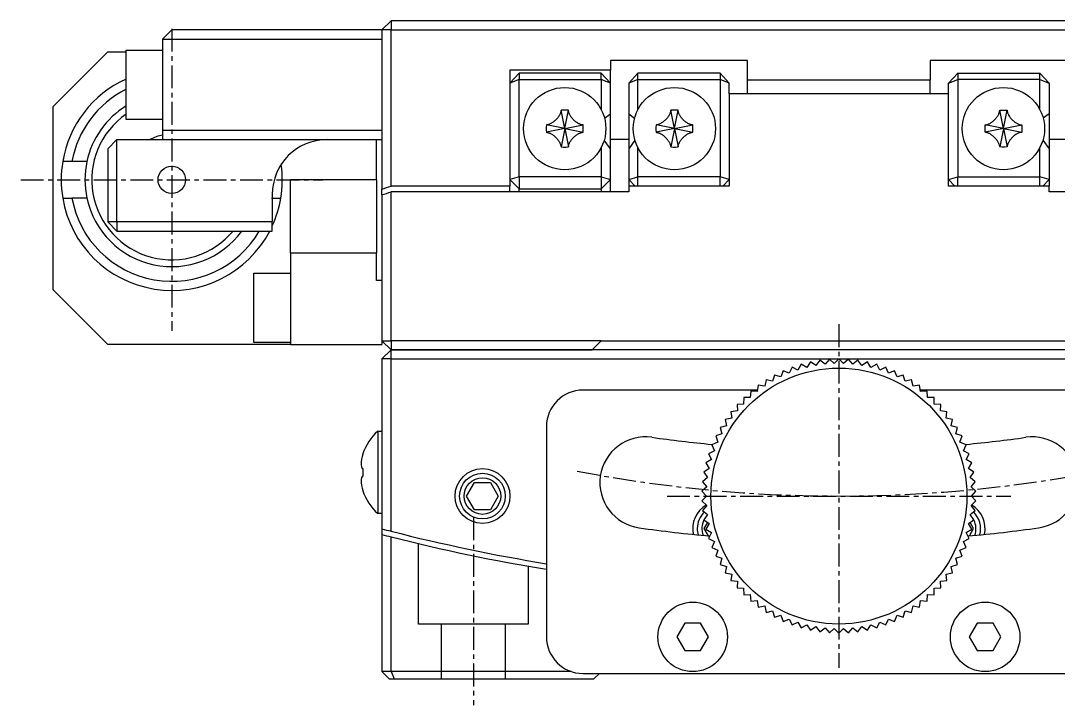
# Model space of a CAD drawing. Extents: x 72 to 479, y 51 to 365.
# Drawn here: x 203.2 to 259.9, y 70.9 to 108.4 of the extents above; entities that cross this region are included whole.
import ezdxf

# ---------------------------------------------------------------- set-up
doc = ezdxf.new("R2010")
doc.units = 0
doc.linetypes.add('CENTER', pattern=[2, 1.25, -0.25, 0.25, -0.25])
doc.layers.get('0').update_dxf_attribs({"linetype": 'CONTINUOUS'})
doc.layers.add('CENTER', color=1, linetype='CENTER')

msp = doc.modelspace()

# ---------------------------------------------------------------- linework, layer by layer
at = {"color": 7, "linetype": 'CONTINUOUS'}
for p, q in [((211.427, 107.862), (210.927, 107.362)), ((222.927, 107.862), (211.427, 107.862)), ((223.427, 108.362), (222.927, 107.862)), ((222.927, 107.862), (222.927, 99.156)), ((223.427, 107.862), (222.927, 107.862)), ((272.427, 108.362), (223.427, 108.362)), ((223.427, 108.362), (223.427, 107.862)), ((223.427, 107.862), (272.427, 107.862)), ((223.427, 99.317), (223.427, 107.862)), ((210.927, 107.362), (222.927, 107.362)), ((210.927, 107.362), (210.927, 102.362)), ((208.927, 106.762), (210.927, 106.762)), ((208.927, 102.962), (208.927, 106.762)), ((204.927, 103.662), (207.927, 106.662)), ((207.927, 106.662), (208.927, 106.662)), ((242.927, 106.182), (235.427, 106.182)), ((235.427, 106.182), (235.427, 105.652)), ((242.927, 105.121), (242.927, 106.182)), ((260.427, 106.182), (252.927, 106.182)), ((252.927, 106.182), (252.927, 105.121)), ((229.927, 105.652), (229.927, 99.317)), ((235.427, 105.652), (229.927, 105.652)), ((235.427, 104.948), (235.427, 105.652)), ((230.427, 105.487), (229.927, 104.948)), ((230.427, 105.153), (229.927, 104.948)), ((234.927, 105.487), (230.427, 105.487)), ((230.427, 105.487), (230.427, 105.153)), ((230.427, 99.818), (230.427, 105.153)), ((230.427, 105.153), (234.927, 105.153)), ((234.927, 105.153), (234.927, 105.487)), ((235.427, 104.948), (234.927, 105.487)), ((234.927, 105.153), (234.927, 103.493)), ((235.427, 104.948), (234.927, 105.153)), ((236.427, 104.948), (236.927, 105.487)), ((236.927, 105.153), (236.427, 104.948)), ((241.427, 105.487), (236.927, 105.487)), ((236.927, 105.153), (236.927, 105.487)), ((236.927, 105.153), (241.427, 105.153)), ((236.927, 103.493), (236.927, 105.153)), ((241.427, 105.487), (241.927, 104.948)), ((241.427, 105.487), (241.427, 105.153)), ((241.427, 105.153), (241.427, 99.818)), ((241.927, 104.948), (241.427, 105.153)), ((252.927, 105.121), (242.927, 105.121)), ((242.927, 104.362), (242.927, 105.121)), ((252.927, 104.362), (252.927, 105.121)), ((254.427, 105.487), (253.927, 104.948)), ((253.927, 104.948), (254.427, 105.153)), ((254.427, 105.487), (258.927, 105.487)), ((254.427, 105.487), (254.427, 105.153)), ((258.927, 105.153), (254.427, 105.153)), ((254.427, 105.153), (254.427, 99.818)), ((259.427, 104.948), (258.927, 105.487)), ((258.927, 105.153), (258.927, 105.487)), ((258.927, 103.493), (258.927, 105.153)), ((258.927, 105.153), (259.427, 104.948)), ((235.427, 103.273), (235.427, 104.948)), ((236.427, 104.948), (236.427, 103.273)), ((241.927, 104.362), (241.927, 104.948)), ((253.927, 104.362), (253.927, 104.948)), ((259.427, 104.948), (259.427, 103.273)), ((253.927, 104.362), (241.927, 104.362)), ((241.927, 104.362), (241.927, 99.317)), ((253.927, 99.317), (253.927, 104.362)), ((204.927, 103.662), (204.927, 93.662)), ((232.695, 103.321), (232.684, 103.293)), ((232.704, 103.349), (232.695, 103.321)), ((232.712, 103.377), (232.704, 103.349)), ((232.718, 103.406), (232.712, 103.377)), ((232.723, 103.435), (232.718, 103.406)), ((232.726, 103.464), (232.723, 103.435)), ((232.858, 103.469), (232.726, 103.464)), ((232.927, 102.462), (232.726, 103.464)), ((232.99, 103.469), (232.858, 103.469)), ((232.927, 102.462), (233.127, 103.464)), ((233.127, 103.464), (232.99, 103.469)), ((233.129, 103.441), (233.127, 103.464)), ((233.133, 103.418), (233.129, 103.441)), ((233.137, 103.396), (233.133, 103.418)), ((233.143, 103.373), (233.137, 103.396)), ((233.151, 103.344), (233.143, 103.373)), ((233.161, 103.316), (233.151, 103.344)), ((233.172, 103.287), (233.161, 103.316)), ((238.695, 103.321), (238.684, 103.293)), ((238.704, 103.349), (238.695, 103.321)), ((238.712, 103.377), (238.704, 103.349)), ((238.718, 103.406), (238.712, 103.377)), ((238.723, 103.435), (238.718, 103.406)), ((238.726, 103.464), (238.723, 103.435)), ((238.858, 103.469), (238.726, 103.464)), ((238.927, 102.462), (238.726, 103.464)), ((238.99, 103.469), (238.858, 103.469)), ((238.927, 102.462), (239.127, 103.464)), ((239.127, 103.464), (238.99, 103.469)), ((239.129, 103.441), (239.127, 103.464)), ((239.133, 103.418), (239.129, 103.441)), ((239.137, 103.396), (239.133, 103.418)), ((239.143, 103.373), (239.137, 103.396)), ((239.151, 103.344), (239.143, 103.373)), ((239.161, 103.316), (239.151, 103.344)), ((239.172, 103.287), (239.161, 103.316)), ((256.682, 103.287), (256.693, 103.316)), ((256.693, 103.316), (256.702, 103.344)), ((256.702, 103.344), (256.711, 103.373)), ((256.711, 103.373), (256.716, 103.396)), ((256.716, 103.396), (256.721, 103.418)), ((256.721, 103.418), (256.724, 103.441)), ((256.724, 103.441), (256.726, 103.464)), ((256.726, 103.464), (256.864, 103.469)), ((256.927, 102.462), (256.726, 103.464)), ((256.864, 103.469), (256.995, 103.469)), ((256.927, 102.462), (257.127, 103.464)), ((256.995, 103.469), (257.127, 103.464)), ((257.127, 103.464), (257.13, 103.435)), ((257.13, 103.435), (257.135, 103.406)), ((257.135, 103.406), (257.142, 103.377)), ((257.142, 103.377), (257.15, 103.349)), ((257.15, 103.349), (257.159, 103.321)), ((257.159, 103.321), (257.169, 103.293)), ((210.927, 102.962), (208.927, 102.962)), ((232.164, 102.736), (232.133, 102.721)), ((232.195, 102.753), (232.164, 102.736)), ((232.225, 102.771), (232.195, 102.753)), ((232.263, 102.795), (232.225, 102.771)), ((232.3, 102.822), (232.263, 102.795)), ((232.337, 102.849), (232.3, 102.822)), ((232.374, 102.881), (232.337, 102.849)), ((232.411, 102.913), (232.374, 102.881)), ((232.446, 102.947), (232.411, 102.913)), ((232.48, 102.983), (232.446, 102.947)), ((232.513, 103.02), (232.48, 102.983)), ((232.543, 103.057), (232.513, 103.02)), ((232.572, 103.095), (232.543, 103.057)), ((232.598, 103.133), (232.572, 103.095)), ((232.623, 103.173), (232.598, 103.133)), ((232.64, 103.202), (232.623, 103.173)), ((232.656, 103.232), (232.64, 103.202)), ((232.671, 103.262), (232.656, 103.232)), ((232.684, 103.293), (232.671, 103.262)), ((233.186, 103.256), (233.172, 103.287)), ((233.201, 103.225), (233.186, 103.256)), ((233.218, 103.194), (233.201, 103.225)), ((233.235, 103.164), (233.218, 103.194)), ((233.26, 103.126), (233.235, 103.164)), ((233.286, 103.089), (233.26, 103.126)), ((233.314, 103.052), (233.286, 103.089)), ((233.345, 103.015), (233.314, 103.052)), ((233.378, 102.978), (233.345, 103.015)), ((233.412, 102.943), (233.378, 102.978)), ((233.447, 102.909), (233.412, 102.943)), ((233.484, 102.876), (233.447, 102.909)), ((233.522, 102.846), (233.484, 102.876)), ((233.559, 102.817), (233.522, 102.846)), ((233.598, 102.791), (233.559, 102.817)), ((233.637, 102.766), (233.598, 102.791)), ((233.667, 102.749), (233.637, 102.766)), ((233.696, 102.733), (233.667, 102.749)), ((235.101, 103.04), (235.427, 103.273)), ((235.427, 101.348), (235.427, 103.273)), ((236.427, 103.273), (236.752, 103.04)), ((236.427, 103.273), (236.427, 101.348)), ((238.164, 102.736), (238.133, 102.721)), ((238.195, 102.753), (238.164, 102.736)), ((238.225, 102.771), (238.195, 102.753)), ((238.263, 102.795), (238.225, 102.771)), ((238.3, 102.822), (238.263, 102.795)), ((238.337, 102.849), (238.3, 102.822)), ((238.374, 102.881), (238.337, 102.849)), ((238.411, 102.913), (238.374, 102.881)), ((238.446, 102.947), (238.411, 102.913)), ((238.48, 102.983), (238.446, 102.947)), ((238.513, 103.02), (238.48, 102.983)), ((238.543, 103.057), (238.513, 103.02)), ((238.572, 103.095), (238.543, 103.057)), ((238.598, 103.133), (238.572, 103.095)), ((238.623, 103.173), (238.598, 103.133)), ((238.64, 103.202), (238.623, 103.173)), ((238.656, 103.232), (238.64, 103.202)), ((238.671, 103.262), (238.656, 103.232)), ((238.684, 103.293), (238.671, 103.262)), ((239.186, 103.256), (239.172, 103.287)), ((239.201, 103.225), (239.186, 103.256)), ((239.218, 103.194), (239.201, 103.225)), ((239.235, 103.164), (239.218, 103.194)), ((239.26, 103.126), (239.235, 103.164)), ((239.286, 103.089), (239.26, 103.126)), ((239.314, 103.052), (239.286, 103.089)), ((239.345, 103.015), (239.314, 103.052)), ((239.378, 102.978), (239.345, 103.015)), ((239.412, 102.943), (239.378, 102.978)), ((239.447, 102.909), (239.412, 102.943)), ((239.484, 102.876), (239.447, 102.909)), ((239.522, 102.846), (239.484, 102.876)), ((239.559, 102.817), (239.522, 102.846)), ((239.598, 102.791), (239.559, 102.817)), ((239.637, 102.766), (239.598, 102.791)), ((239.667, 102.749), (239.637, 102.766)), ((239.696, 102.733), (239.667, 102.749)), ((256.157, 102.733), (256.187, 102.749)), ((256.187, 102.749), (256.216, 102.766)), ((256.216, 102.766), (256.256, 102.791)), ((256.256, 102.791), (256.294, 102.817)), ((256.294, 102.817), (256.332, 102.846)), ((256.332, 102.846), (256.369, 102.876)), ((256.369, 102.876), (256.406, 102.909)), ((256.406, 102.909), (256.441, 102.943)), ((256.441, 102.943), (256.476, 102.978)), ((256.476, 102.978), (256.508, 103.015)), ((256.508, 103.015), (256.539, 103.052)), ((256.539, 103.052), (256.567, 103.089)), ((256.567, 103.089), (256.594, 103.126)), ((256.594, 103.126), (256.618, 103.164)), ((256.618, 103.164), (256.636, 103.194)), ((256.636, 103.194), (256.652, 103.225)), ((256.652, 103.225), (256.668, 103.256)), ((256.668, 103.256), (256.682, 103.287)), ((257.169, 103.293), (257.183, 103.262)), ((257.183, 103.262), (257.197, 103.232)), ((257.197, 103.232), (257.213, 103.202)), ((257.213, 103.202), (257.23, 103.173)), ((257.23, 103.173), (257.255, 103.133)), ((257.255, 103.133), (257.282, 103.095)), ((257.282, 103.095), (257.31, 103.057)), ((257.31, 103.057), (257.341, 103.02)), ((257.341, 103.02), (257.373, 102.983)), ((257.373, 102.983), (257.407, 102.947)), ((257.407, 102.947), (257.443, 102.913)), ((257.443, 102.913), (257.479, 102.881)), ((257.479, 102.881), (257.517, 102.849)), ((257.517, 102.849), (257.553, 102.822)), ((257.553, 102.822), (257.591, 102.795)), ((257.591, 102.795), (257.629, 102.771)), ((257.629, 102.771), (257.659, 102.753)), ((257.659, 102.753), (257.689, 102.736)), ((257.689, 102.736), (257.72, 102.721)), ((259.427, 103.273), (259.101, 103.04)), ((259.427, 103.273), (259.427, 101.348)), ((222.927, 102.362), (210.927, 102.362)), ((210.927, 102.362), (210.927, 101.862)), ((231.925, 102.663), (231.92, 102.525)), ((231.92, 102.525), (231.92, 102.394)), ((231.92, 102.394), (231.925, 102.262)), ((231.948, 102.665), (231.925, 102.663)), ((232.927, 102.462), (231.925, 102.663)), ((232.927, 102.462), (231.925, 102.262)), ((231.925, 102.262), (231.954, 102.259)), ((231.971, 102.668), (231.948, 102.665)), ((231.954, 102.259), (231.983, 102.254)), ((231.993, 102.673), (231.971, 102.668)), ((231.983, 102.254), (232.012, 102.247)), ((232.016, 102.678), (231.993, 102.673)), ((232.012, 102.247), (232.04, 102.239)), ((232.045, 102.687), (232.016, 102.678)), ((232.04, 102.239), (232.068, 102.23)), ((232.073, 102.696), (232.045, 102.687)), ((232.068, 102.23), (232.096, 102.219)), ((232.102, 102.707), (232.073, 102.696)), ((232.096, 102.219), (232.127, 102.206)), ((232.133, 102.721), (232.102, 102.707)), ((232.127, 102.206), (232.157, 102.192)), ((232.157, 102.192), (232.187, 102.176)), ((232.187, 102.176), (232.216, 102.159)), ((232.927, 102.462), (232.726, 101.461)), ((232.927, 102.462), (233.928, 102.663)), ((232.927, 102.462), (233.127, 101.461)), ((232.927, 102.462), (233.928, 102.262)), ((233.629, 102.154), (233.659, 102.171)), ((233.659, 102.171), (233.689, 102.188)), ((233.689, 102.188), (233.72, 102.203)), ((233.727, 102.718), (233.696, 102.733)), ((233.72, 102.203), (233.752, 102.217)), ((233.758, 102.705), (233.727, 102.718)), ((233.752, 102.217), (233.78, 102.228)), ((233.785, 102.694), (233.758, 102.705)), ((233.78, 102.228), (233.809, 102.238)), ((233.814, 102.685), (233.785, 102.694)), ((233.809, 102.238), (233.838, 102.246)), ((233.842, 102.677), (233.814, 102.685)), ((233.838, 102.246), (233.86, 102.252)), ((233.871, 102.671), (233.842, 102.677)), ((233.86, 102.252), (233.883, 102.256)), ((233.899, 102.666), (233.871, 102.671)), ((233.883, 102.256), (233.905, 102.26)), ((233.928, 102.663), (233.899, 102.666)), ((233.905, 102.26), (233.928, 102.262)), ((233.933, 102.531), (233.928, 102.663)), ((233.928, 102.262), (233.933, 102.399)), ((233.933, 102.399), (233.933, 102.531)), ((237.925, 102.663), (237.92, 102.525)), ((237.92, 102.525), (237.92, 102.394)), ((237.92, 102.394), (237.925, 102.262)), ((237.948, 102.665), (237.925, 102.663)), ((238.927, 102.462), (237.925, 102.663)), ((238.927, 102.462), (237.925, 102.262)), ((237.925, 102.262), (237.954, 102.259)), ((237.971, 102.668), (237.948, 102.665)), ((237.954, 102.259), (237.983, 102.254)), ((237.993, 102.673), (237.971, 102.668)), ((237.983, 102.254), (238.012, 102.247)), ((238.016, 102.678), (237.993, 102.673)), ((238.012, 102.247), (238.04, 102.239)), ((238.045, 102.687), (238.016, 102.678)), ((238.04, 102.239), (238.068, 102.23)), ((238.073, 102.696), (238.045, 102.687)), ((238.068, 102.23), (238.096, 102.219)), ((238.102, 102.707), (238.073, 102.696)), ((238.096, 102.219), (238.127, 102.206)), ((238.133, 102.721), (238.102, 102.707)), ((238.127, 102.206), (238.157, 102.192)), ((238.157, 102.192), (238.187, 102.176)), ((238.187, 102.176), (238.216, 102.159)), ((238.927, 102.462), (238.726, 101.461)), ((238.927, 102.462), (239.928, 102.663)), ((238.927, 102.462), (239.127, 101.461)), ((238.927, 102.462), (239.928, 102.262)), ((239.629, 102.154), (239.659, 102.171)), ((239.659, 102.171), (239.689, 102.188)), ((239.689, 102.188), (239.72, 102.203)), ((239.727, 102.718), (239.696, 102.733)), ((239.72, 102.203), (239.752, 102.217)), ((239.758, 102.705), (239.727, 102.718)), ((239.752, 102.217), (239.78, 102.228)), ((239.785, 102.694), (239.758, 102.705)), ((239.78, 102.228), (239.809, 102.238)), ((239.814, 102.685), (239.785, 102.694)), ((239.809, 102.238), (239.838, 102.246)), ((239.842, 102.677), (239.814, 102.685)), ((239.838, 102.246), (239.86, 102.252)), ((239.871, 102.671), (239.842, 102.677)), ((239.86, 102.252), (239.883, 102.256)), ((239.899, 102.666), (239.871, 102.671)), ((239.883, 102.256), (239.905, 102.26)), ((239.928, 102.663), (239.899, 102.666)), ((239.905, 102.26), (239.928, 102.262)), ((239.933, 102.531), (239.928, 102.663)), ((239.928, 102.262), (239.933, 102.399)), ((239.933, 102.399), (239.933, 102.531)), ((255.92, 102.531), (255.925, 102.663)), ((255.92, 102.399), (255.92, 102.531)), ((255.925, 102.262), (255.92, 102.399)), ((255.925, 102.663), (255.954, 102.666)), ((256.927, 102.462), (255.925, 102.663)), ((256.927, 102.462), (255.925, 102.262)), ((255.948, 102.26), (255.925, 102.262)), ((255.971, 102.256), (255.948, 102.26)), ((255.954, 102.666), (255.983, 102.671)), ((255.993, 102.252), (255.971, 102.256)), ((255.983, 102.671), (256.012, 102.677)), ((256.016, 102.246), (255.993, 102.252)), ((256.012, 102.677), (256.04, 102.685)), ((256.045, 102.238), (256.016, 102.246)), ((256.04, 102.685), (256.068, 102.694)), ((256.073, 102.228), (256.045, 102.238)), ((256.068, 102.694), (256.096, 102.705)), ((256.102, 102.217), (256.073, 102.228)), ((256.096, 102.705), (256.127, 102.718)), ((256.133, 102.203), (256.102, 102.217)), ((256.127, 102.718), (256.157, 102.733)), ((256.164, 102.188), (256.133, 102.203)), ((256.195, 102.171), (256.164, 102.188)), ((256.225, 102.154), (256.195, 102.171)), ((256.927, 102.462), (256.726, 101.461)), ((256.927, 102.462), (257.928, 102.663)), ((256.927, 102.462), (257.127, 101.461)), ((256.927, 102.462), (257.928, 102.262)), ((257.667, 102.176), (257.637, 102.159)), ((257.696, 102.192), (257.667, 102.176)), ((257.727, 102.206), (257.696, 102.192)), ((257.72, 102.721), (257.752, 102.707)), ((257.758, 102.219), (257.727, 102.206)), ((257.752, 102.707), (257.78, 102.696)), ((257.785, 102.23), (257.758, 102.219)), ((257.78, 102.696), (257.809, 102.687)), ((257.814, 102.239), (257.785, 102.23)), ((257.809, 102.687), (257.838, 102.678)), ((257.842, 102.247), (257.814, 102.239)), ((257.838, 102.678), (257.86, 102.673)), ((257.871, 102.254), (257.842, 102.247)), ((257.86, 102.673), (257.883, 102.668)), ((257.899, 102.259), (257.871, 102.254)), ((257.883, 102.668), (257.905, 102.665)), ((257.928, 102.262), (257.899, 102.259)), ((257.905, 102.665), (257.928, 102.663)), ((257.928, 102.663), (257.933, 102.525)), ((257.933, 102.394), (257.928, 102.262)), ((257.933, 102.525), (257.933, 102.394)), ((208.427, 101.862), (207.927, 101.362)), ((208.427, 97.362), (208.427, 101.862)), ((208.427, 101.862), (210.927, 101.862)), ((210.927, 101.862), (222.927, 101.862)), ((222.627, 99.662), (222.627, 101.862)), ((232.216, 102.159), (232.256, 102.134)), ((232.256, 102.134), (232.294, 102.107)), ((232.294, 102.107), (232.332, 102.079)), ((232.332, 102.079), (232.369, 102.048)), ((232.369, 102.048), (232.406, 102.015)), ((232.406, 102.015), (232.441, 101.982)), ((232.441, 101.982), (232.476, 101.946)), ((232.476, 101.946), (232.508, 101.91)), ((232.508, 101.91), (232.539, 101.872)), ((232.539, 101.872), (232.567, 101.836)), ((232.567, 101.836), (232.594, 101.798)), ((232.594, 101.798), (232.618, 101.76)), ((232.618, 101.76), (232.636, 101.73)), ((232.636, 101.73), (232.652, 101.7)), ((232.652, 101.7), (232.668, 101.669)), ((232.668, 101.669), (232.682, 101.637)), ((232.682, 101.637), (232.693, 101.609)), ((232.693, 101.609), (232.702, 101.58)), ((233.15, 101.575), (233.159, 101.604)), ((233.159, 101.604), (233.169, 101.631)), ((233.169, 101.631), (233.183, 101.662)), ((233.183, 101.662), (233.197, 101.693)), ((233.197, 101.693), (233.213, 101.722)), ((233.213, 101.722), (233.23, 101.752)), ((233.23, 101.752), (233.255, 101.791)), ((233.255, 101.791), (233.282, 101.83)), ((233.282, 101.83), (233.31, 101.867)), ((233.31, 101.867), (233.341, 101.905)), ((233.341, 101.905), (233.373, 101.942)), ((233.373, 101.942), (233.407, 101.977)), ((233.407, 101.977), (233.443, 102.011)), ((233.443, 102.011), (233.479, 102.044)), ((233.479, 102.044), (233.517, 102.075)), ((233.517, 102.075), (233.553, 102.103)), ((233.553, 102.103), (233.591, 102.129)), ((233.591, 102.129), (233.629, 102.154)), ((235.427, 101.348), (235.083, 101.823)), ((236.427, 101.862), (235.427, 101.862)), ((236.77, 101.823), (236.427, 101.348)), ((238.216, 102.159), (238.256, 102.134)), ((238.256, 102.134), (238.294, 102.107)), ((238.294, 102.107), (238.332, 102.079)), ((238.332, 102.079), (238.369, 102.048)), ((238.369, 102.048), (238.406, 102.015)), ((238.406, 102.015), (238.441, 101.982)), ((238.441, 101.982), (238.476, 101.946)), ((238.476, 101.946), (238.508, 101.91)), ((238.508, 101.91), (238.539, 101.872)), ((238.539, 101.872), (238.567, 101.836)), ((238.567, 101.836), (238.594, 101.798)), ((238.594, 101.798), (238.618, 101.76)), ((238.618, 101.76), (238.636, 101.73)), ((238.636, 101.73), (238.652, 101.7)), ((238.652, 101.7), (238.668, 101.669)), ((238.668, 101.669), (238.682, 101.637)), ((238.682, 101.637), (238.693, 101.609)), ((238.693, 101.609), (238.702, 101.58)), ((239.15, 101.575), (239.159, 101.604)), ((239.159, 101.604), (239.169, 101.631)), ((239.169, 101.631), (239.183, 101.662)), ((239.183, 101.662), (239.197, 101.693)), ((239.197, 101.693), (239.213, 101.722)), ((239.213, 101.722), (239.23, 101.752)), ((239.23, 101.752), (239.255, 101.791)), ((239.255, 101.791), (239.282, 101.83)), ((239.282, 101.83), (239.31, 101.867)), ((239.31, 101.867), (239.341, 101.905)), ((239.341, 101.905), (239.373, 101.942)), ((239.373, 101.942), (239.407, 101.977)), ((239.407, 101.977), (239.443, 102.011)), ((239.443, 102.011), (239.479, 102.044)), ((239.479, 102.044), (239.517, 102.075)), ((239.517, 102.075), (239.553, 102.103)), ((239.553, 102.103), (239.591, 102.129)), ((239.591, 102.129), (239.629, 102.154)), ((256.263, 102.129), (256.225, 102.154)), ((256.3, 102.103), (256.263, 102.129)), ((256.337, 102.075), (256.3, 102.103)), ((256.374, 102.044), (256.337, 102.075)), ((256.411, 102.011), (256.374, 102.044)), ((256.446, 101.977), (256.411, 102.011)), ((256.48, 101.942), (256.446, 101.977)), ((256.513, 101.905), (256.48, 101.942)), ((256.543, 101.867), (256.513, 101.905)), ((256.572, 101.83), (256.543, 101.867)), ((256.598, 101.791), (256.572, 101.83)), ((256.623, 101.752), (256.598, 101.791)), ((256.64, 101.722), (256.623, 101.752)), ((256.656, 101.693), (256.64, 101.722)), ((256.671, 101.662), (256.656, 101.693)), ((256.684, 101.631), (256.671, 101.662)), ((256.695, 101.604), (256.684, 101.631)), ((256.704, 101.575), (256.695, 101.604)), ((257.161, 101.609), (257.151, 101.58)), ((257.172, 101.637), (257.161, 101.609)), ((257.186, 101.669), (257.172, 101.637)), ((257.201, 101.7), (257.186, 101.669)), ((257.218, 101.73), (257.201, 101.7)), ((257.235, 101.76), (257.218, 101.73)), ((257.26, 101.798), (257.235, 101.76)), ((257.286, 101.836), (257.26, 101.798)), ((257.314, 101.872), (257.286, 101.836)), ((257.345, 101.91), (257.314, 101.872)), ((257.378, 101.946), (257.345, 101.91)), ((257.412, 101.982), (257.378, 101.946)), ((257.447, 102.015), (257.412, 101.982)), ((257.484, 102.048), (257.447, 102.015)), ((257.522, 102.079), (257.484, 102.048)), ((257.559, 102.107), (257.522, 102.079)), ((257.598, 102.134), (257.559, 102.107)), ((257.637, 102.159), (257.598, 102.134)), ((259.083, 101.823), (259.427, 101.348)), ((260.427, 101.862), (259.427, 101.862)), ((207.927, 101.362), (207.927, 97.362)), ((232.702, 101.58), (232.711, 101.551)), ((232.711, 101.551), (232.716, 101.529)), ((232.716, 101.529), (232.721, 101.506)), ((232.721, 101.506), (232.724, 101.484)), ((232.724, 101.484), (232.726, 101.461)), ((232.726, 101.461), (232.864, 101.456)), ((232.864, 101.456), (232.995, 101.456)), ((232.995, 101.456), (233.127, 101.461)), ((233.127, 101.461), (233.13, 101.49)), ((233.13, 101.49), (233.135, 101.518)), ((233.135, 101.518), (233.142, 101.547)), ((233.142, 101.547), (233.15, 101.575)), ((234.927, 101.432), (234.927, 99.818)), ((235.427, 99.681), (235.427, 101.348)), ((236.427, 101.348), (236.427, 99.681)), ((236.927, 99.818), (236.927, 101.432)), ((238.702, 101.58), (238.711, 101.551)), ((238.711, 101.551), (238.716, 101.529)), ((238.716, 101.529), (238.721, 101.506)), ((238.721, 101.506), (238.724, 101.484)), ((238.724, 101.484), (238.726, 101.461)), ((238.726, 101.461), (238.864, 101.456)), ((238.864, 101.456), (238.995, 101.456)), ((238.995, 101.456), (239.127, 101.461)), ((239.127, 101.461), (239.13, 101.49)), ((239.13, 101.49), (239.135, 101.518)), ((239.135, 101.518), (239.142, 101.547)), ((239.142, 101.547), (239.15, 101.575)), ((256.712, 101.547), (256.704, 101.575)), ((256.718, 101.518), (256.712, 101.547)), ((256.723, 101.49), (256.718, 101.518)), ((256.726, 101.461), (256.723, 101.49)), ((256.858, 101.456), (256.726, 101.461)), ((256.99, 101.456), (256.858, 101.456)), ((257.127, 101.461), (256.99, 101.456)), ((257.129, 101.484), (257.127, 101.461)), ((257.133, 101.506), (257.129, 101.484)), ((257.137, 101.529), (257.133, 101.506)), ((257.143, 101.551), (257.137, 101.529)), ((257.151, 101.58), (257.143, 101.551)), ((258.927, 99.818), (258.927, 101.432)), ((259.427, 101.348), (259.427, 99.681)), ((205.968, 100.662), (205.46, 100.662)), ((206.783, 100.662), (205.968, 100.662)), ((217.927, 95.662), (217.927, 99.662)), ((222.627, 99.662), (222.627, 95.662)), ((230.427, 99.818), (229.927, 99.681)), ((229.927, 99.681), (230.427, 99.163)), ((234.927, 99.818), (230.427, 99.818)), ((230.427, 99.818), (230.427, 99.163)), ((234.927, 99.818), (234.927, 99.163)), ((234.927, 99.818), (235.427, 99.681)), ((234.927, 99.163), (235.427, 99.681)), ((235.427, 99.001), (235.427, 99.681)), ((236.427, 99.681), (236.927, 99.818)), ((236.778, 99.317), (236.427, 99.681)), ((236.427, 99.681), (236.427, 99.317)), ((241.427, 99.818), (236.927, 99.818)), ((236.927, 99.317), (236.927, 99.818)), ((241.927, 99.681), (241.427, 99.818)), ((241.427, 99.317), (241.427, 99.818)), ((241.927, 99.681), (241.575, 99.317)), ((253.927, 99.681), (254.427, 99.818)), ((253.927, 99.681), (254.278, 99.317)), ((254.427, 99.818), (258.927, 99.818)), ((254.427, 99.317), (254.427, 99.818)), ((258.927, 99.317), (258.927, 99.818)), ((259.427, 99.681), (258.927, 99.818)), ((259.075, 99.317), (259.427, 99.681)), ((259.427, 99.681), (259.427, 99.317)), ((216.927, 98.862), (216.927, 97.362)), ((222.927, 98.842), (222.927, 99.156)), ((222.927, 98.842), (222.927, 90.862)), ((229.927, 99.317), (223.427, 99.317)), ((223.427, 90.862), (223.427, 99.001)), ((236.427, 99.001), (223.427, 99.001)), ((229.927, 99.001), (229.927, 99.317)), ((230.427, 99.163), (234.927, 99.163)), ((230.427, 99.001), (230.427, 99.163)), ((234.927, 99.163), (234.927, 99.001)), ((241.927, 99.317), (236.427, 99.317)), ((236.427, 99.317), (236.427, 99.001)), ((259.427, 99.317), (253.927, 99.317)), ((259.427, 99.001), (259.427, 99.317)), ((272.427, 99.001), (259.427, 99.001)), ((205.46, 98.662), (205.968, 98.662)), ((206.783, 98.662), (205.968, 98.662)), ((216.886, 98.662), (217.394, 98.662)), ((207.927, 97.362), (208.427, 96.862)), ((208.427, 97.362), (207.927, 97.362)), ((216.927, 97.362), (208.427, 97.362)), ((208.427, 97.362), (208.427, 96.862)), ((216.927, 96.862), (216.927, 97.362)), ((208.427, 96.862), (216.927, 96.862)), ((217.927, 95.662), (217.927, 90.662)), ((217.927, 95.662), (222.627, 95.662)), ((222.627, 94.162), (222.627, 95.662)), ((215.927, 90.762), (215.927, 94.562)), ((215.927, 94.562), (217.927, 94.562)), ((207.927, 90.662), (204.927, 93.662)), ((222.927, 94.162), (222.627, 94.162)), ((222.927, 90.862), (223.427, 90.362)), ((222.927, 90.862), (223.427, 90.862)), ((222.927, 90.862), (222.927, 90.662)), ((234.927, 90.862), (223.427, 90.862)), ((223.427, 90.862), (223.427, 90.362)), ((234.427, 90.362), (234.927, 90.862)), ((234.927, 90.862), (260.927, 90.862)), ((217.927, 90.662), (207.927, 90.662)), ((217.927, 90.762), (215.927, 90.762)), ((217.927, 90.662), (222.927, 90.662)), ((222.927, 89.862), (223.427, 90.362)), ((234.427, 90.362), (223.427, 90.362)), ((223.427, 90.362), (234.427, 90.362)), ((223.427, 89.862), (223.427, 90.362)), ((261.427, 90.362), (234.427, 90.362)), ((222.927, 89.862), (222.927, 80.571)), ((223.427, 89.862), (222.927, 89.862)), ((223.427, 89.862), (247.927, 89.862)), ((223.427, 80.442), (223.427, 89.862)), ((246.367, 89.698), (246.172, 89.398)), ((246.668, 89.503), (246.367, 89.698)), ((246.883, 89.789), (246.668, 89.503)), ((247.169, 89.574), (246.883, 89.789)), ((247.404, 89.844), (247.169, 89.574)), ((247.674, 89.609), (247.404, 89.844)), ((247.927, 89.862), (247.674, 89.609)), ((247.927, 89.862), (272.427, 89.862)), ((248.18, 89.609), (247.927, 89.862)), ((248.45, 89.844), (248.18, 89.609)), ((248.685, 89.574), (248.45, 89.844)), ((248.971, 89.789), (248.685, 89.574)), ((249.186, 89.503), (248.971, 89.789)), ((249.486, 89.698), (249.186, 89.503)), ((249.681, 89.398), (249.486, 89.698)), ((244.876, 89.214), (244.748, 88.88)), ((245.21, 89.086), (244.876, 89.214)), ((245.362, 89.41), (245.21, 89.086)), ((245.686, 89.259), (245.362, 89.41)), ((245.859, 89.572), (245.686, 89.259)), ((246.172, 89.398), (245.859, 89.572)), ((249.994, 89.572), (249.681, 89.398)), ((250.168, 89.259), (249.994, 89.572)), ((250.492, 89.41), (250.168, 89.259)), ((250.643, 89.086), (250.492, 89.41)), ((250.977, 89.214), (250.643, 89.086)), ((251.106, 88.88), (250.977, 89.214)), ((243.952, 88.723), (243.872, 88.374)), ((244.301, 88.642), (243.952, 88.723)), ((244.406, 88.984), (244.301, 88.642)), ((244.748, 88.88), (244.406, 88.984)), ((251.448, 88.984), (251.106, 88.88)), ((251.552, 88.642), (251.448, 88.984)), ((251.901, 88.723), (251.552, 88.642)), ((251.982, 88.374), (251.901, 88.723)), ((243.476, 88.162), (233.927, 88.162)), ((243.106, 88.108), (243.075, 87.751)), ((243.462, 88.076), (243.106, 88.108)), ((243.518, 88.43), (243.462, 88.076)), ((243.872, 88.374), (243.518, 88.43)), ((252.335, 88.43), (251.982, 88.374)), ((252.391, 88.076), (252.335, 88.43)), ((261.927, 88.162), (252.378, 88.162)), ((252.748, 88.108), (252.391, 88.076)), ((252.779, 87.751), (252.748, 88.108)), ((242.717, 87.757), (242.711, 87.399)), ((243.075, 87.751), (242.717, 87.757)), ((253.137, 87.757), (252.779, 87.751)), ((253.143, 87.399), (253.137, 87.757)), ((242.372, 87.023), (242.017, 86.98)), ((242.017, 86.98), (242.06, 86.624)), ((242.711, 87.399), (242.353, 87.381)), ((242.353, 87.381), (242.372, 87.023)), ((253.5, 87.381), (253.143, 87.399)), ((253.482, 87.023), (253.5, 87.381)), ((253.837, 86.98), (253.482, 87.023)), ((253.793, 86.624), (253.837, 86.98)), ((242.06, 86.624), (241.709, 86.556)), ((241.709, 86.556), (241.777, 86.205)), ((254.145, 86.556), (253.793, 86.624)), ((254.076, 86.205), (254.145, 86.556)), ((222.698, 85.912), (222.698, 83.662)), ((222.698, 85.912), (222.927, 85.912)), ((231.927, 86.162), (231.927, 74.662)), ((241.524, 85.767), (241.186, 85.65)), ((241.777, 86.205), (241.432, 86.112)), ((241.432, 86.112), (241.524, 85.767)), ((254.422, 86.112), (254.076, 86.205)), ((254.329, 85.767), (254.422, 86.112)), ((254.668, 85.65), (254.329, 85.767)), ((241.302, 85.312), (240.973, 85.172)), ((240.973, 85.172), (241.113, 84.842)), ((241.186, 85.65), (241.302, 85.312)), ((254.551, 85.312), (254.668, 85.65)), ((254.881, 85.172), (254.551, 85.312)), ((254.741, 84.842), (254.881, 85.172)), ((221.878, 84.669), (221.883, 84.664)), ((241.113, 84.842), (240.794, 84.68)), ((240.794, 84.68), (240.956, 84.361)), ((255.06, 84.68), (254.741, 84.842)), ((254.897, 84.361), (255.06, 84.68)), ((221.786, 84.081), (221.804, 83.971)), ((240.956, 84.361), (240.65, 84.177)), ((240.65, 84.177), (240.834, 83.87)), ((255.204, 84.177), (254.897, 84.361)), ((255.02, 83.87), (255.204, 84.177)), ((221.804, 83.971), (221.854, 83.878)), ((221.883, 83.462), (221.811, 83.376)), ((221.854, 83.878), (221.883, 83.863)), ((221.883, 83.863), (221.878, 83.725)), ((221.878, 83.725), (221.878, 83.594)), ((221.878, 83.594), (221.883, 83.462)), ((222.698, 83.662), (222.698, 81.412)), ((240.834, 83.87), (240.541, 83.665)), ((240.541, 83.665), (240.746, 83.371)), ((255.313, 83.665), (255.02, 83.87)), ((255.108, 83.371), (255.313, 83.665)), ((221.811, 83.376), (221.787, 83.248)), ((227.561, 82.364), (227.994, 83.114)), ((227.994, 83.114), (228.86, 83.114)), ((228.86, 83.114), (229.293, 82.364)), ((240.746, 83.371), (240.468, 83.146)), ((240.468, 83.146), (240.693, 82.868)), ((255.386, 83.146), (255.108, 83.371)), ((255.16, 82.868), (255.386, 83.146)), ((221.883, 82.661), (221.878, 82.655)), ((227.994, 81.614), (227.561, 82.364)), ((229.293, 82.364), (228.86, 81.614)), ((240.693, 82.868), (240.431, 82.624)), ((240.431, 82.624), (240.675, 82.362)), ((240.675, 82.362), (240.431, 82.1)), ((255.422, 82.624), (255.16, 82.868)), ((255.178, 82.362), (255.422, 82.624)), ((255.422, 82.1), (255.178, 82.362)), ((240.431, 82.1), (240.693, 81.856)), ((240.693, 81.856), (240.468, 81.578)), ((255.16, 81.856), (255.422, 82.1)), ((255.386, 81.578), (255.16, 81.856)), ((222.927, 81.412), (222.698, 81.412)), ((228.86, 81.614), (227.994, 81.614)), ((240.468, 81.578), (240.746, 81.353)), ((240.746, 81.353), (240.541, 81.06)), ((255.108, 81.353), (255.386, 81.578)), ((255.313, 81.06), (255.108, 81.353)), ((240.541, 81.06), (240.834, 80.855)), ((240.561, 80.583), (240.751, 80.912)), ((240.834, 80.855), (240.65, 80.548)), ((255.02, 80.855), (255.313, 81.06)), ((255.204, 80.548), (255.02, 80.855)), ((255.293, 80.583), (255.102, 80.912)), ((222.927, 80.571), (222.927, 80.261)), ((222.927, 80.261), (222.927, 72.762)), ((223.427, 72.762), (223.427, 80.132)), ((240.789, 80.187), (240.561, 80.583)), ((240.65, 80.548), (240.956, 80.363)), ((240.956, 80.363), (240.794, 80.045)), ((240.794, 80.045), (241.113, 79.882)), ((254.741, 79.882), (255.06, 80.045)), ((254.897, 80.363), (255.204, 80.548)), ((255.06, 80.045), (254.897, 80.363)), ((255.065, 80.187), (255.293, 80.583)), ((241.113, 79.882), (240.973, 79.553)), ((240.973, 79.553), (241.302, 79.413)), ((254.551, 79.413), (254.881, 79.553)), ((254.881, 79.553), (254.741, 79.882)), ((241.302, 79.413), (241.186, 79.074)), ((241.186, 79.074), (241.524, 78.958)), ((241.524, 78.958), (241.432, 78.612)), ((254.329, 78.958), (254.668, 79.074)), ((254.422, 78.612), (254.329, 78.958)), ((254.668, 79.074), (254.551, 79.413)), ((241.432, 78.612), (241.777, 78.52)), ((241.777, 78.52), (241.709, 78.168)), ((254.076, 78.52), (254.422, 78.612)), ((254.145, 78.168), (254.076, 78.52)), ((241.709, 78.168), (242.06, 78.1)), ((242.06, 78.1), (242.017, 77.745)), ((253.793, 78.1), (254.145, 78.168)), ((253.837, 77.745), (253.793, 78.1)), ((242.017, 77.745), (242.372, 77.701)), ((242.372, 77.701), (242.353, 77.344)), ((242.353, 77.344), (242.711, 77.325)), ((242.711, 77.325), (242.717, 76.967)), ((253.137, 76.967), (253.143, 77.325)), ((253.143, 77.325), (253.5, 77.344)), ((253.482, 77.701), (253.837, 77.745)), ((253.5, 77.344), (253.482, 77.701)), ((242.717, 76.967), (243.075, 76.973)), ((243.075, 76.973), (243.106, 76.617)), ((243.106, 76.617), (243.462, 76.648)), ((243.462, 76.648), (243.518, 76.295)), ((252.335, 76.295), (252.391, 76.648)), ((252.391, 76.648), (252.748, 76.617)), ((252.748, 76.617), (252.779, 76.973)), ((252.779, 76.973), (253.137, 76.967)), ((243.518, 76.295), (243.872, 76.351)), ((243.872, 76.351), (243.952, 76.002)), ((243.952, 76.002), (244.301, 76.082)), ((244.301, 76.082), (244.406, 75.74)), ((251.448, 75.74), (251.552, 76.082)), ((251.552, 76.082), (251.901, 76.002)), ((251.901, 76.002), (251.982, 76.351)), ((251.982, 76.351), (252.335, 76.295)), ((244.406, 75.74), (244.748, 75.845)), ((244.748, 75.845), (244.876, 75.511)), ((244.876, 75.511), (245.21, 75.639)), ((245.21, 75.639), (245.362, 75.315)), ((250.492, 75.315), (250.643, 75.639)), ((250.643, 75.639), (250.977, 75.511)), ((250.977, 75.511), (251.106, 75.845)), ((251.106, 75.845), (251.448, 75.74)), ((239.494, 75.412), (239.061, 74.662)), ((240.36, 75.412), (239.494, 75.412)), ((240.793, 74.662), (240.36, 75.412)), ((245.362, 75.315), (245.686, 75.466)), ((245.686, 75.466), (245.859, 75.153)), ((245.859, 75.153), (246.172, 75.326)), ((246.172, 75.326), (246.367, 75.026)), ((246.367, 75.026), (246.668, 75.221)), ((246.668, 75.221), (246.883, 74.935)), ((246.883, 74.935), (247.169, 75.151)), ((247.169, 75.151), (247.404, 74.881)), ((247.404, 74.881), (247.674, 75.115)), ((247.674, 75.115), (247.927, 74.862)), ((247.927, 74.862), (248.18, 75.115)), ((248.18, 75.115), (248.45, 74.881)), ((248.45, 74.881), (248.685, 75.151)), ((248.685, 75.151), (248.971, 74.935)), ((248.971, 74.935), (249.186, 75.221)), ((249.186, 75.221), (249.486, 75.026)), ((249.486, 75.026), (249.681, 75.326)), ((249.681, 75.326), (249.994, 75.153)), ((249.994, 75.153), (250.168, 75.466)), ((250.168, 75.466), (250.492, 75.315)), ((255.494, 75.412), (255.061, 74.662)), ((256.36, 75.412), (255.494, 75.412)), ((256.793, 74.662), (256.36, 75.412)), ((239.061, 74.662), (239.494, 73.912)), ((240.36, 73.912), (240.793, 74.662)), ((255.061, 74.662), (255.494, 73.912)), ((256.36, 73.912), (256.793, 74.662)), ((239.494, 73.912), (240.36, 73.912)), ((255.494, 73.912), (256.36, 73.912)), ((222.927, 72.762), (223.327, 72.362)), ((223.427, 72.762), (222.927, 72.762)), ((233.302, 72.762), (223.427, 72.762)), ((223.427, 72.762), (223.592, 72.362)), ((233.927, 72.662), (261.927, 72.662)), ((234.527, 72.362), (234.827, 72.662)), ((223.327, 72.362), (223.592, 72.362)), ((223.592, 72.362), (234.527, 72.362))]:
    msp.add_line(p, q, dxfattribs=at)
at = {"color": 3, "linetype": 'CONTINUOUS'}
for p, q in [((222.627, 99.662), (217.927, 99.662)), ((224.927, 75.362), (224.927, 79.762)), ((230.927, 78.528), (230.927, 75.362)), ((227.927, 75.362), (224.927, 75.362)), ((226.177, 72.362), (226.177, 75.362)), ((230.927, 75.362), (227.927, 75.362)), ((229.677, 75.362), (229.677, 72.362))]:
    msp.add_line(p, q, dxfattribs=at)
at = {"color": 7, "linetype": 'CONTINUOUS'}
for centre, radius in [((232.927, 102.462), 2.25), ((238.927, 102.462), 2.25), ((256.927, 102.462), 2.25), ((211.427, 99.662), 0.75), ((247.927, 82.362), 7), ((228.427, 82.364), 1.25), ((228.427, 82.364), 1), ((239.927, 74.662), 1.9), ((255.927, 74.662), 1.9)]:
    msp.add_circle(centre, radius, dxfattribs=at)
at = {"color": 3, "linetype": 'CONTINUOUS'}
msp.add_circle((228.427, 82.364), 1.5, dxfattribs=at)
at = {"color": 7, "linetype": 'CONTINUOUS'}
for centre, radius, start, end in [((211.427, 99.662), 6.05, 114.4075, 170.486), ((211.427, 99.662), 5.55, 116.7726, 169.6197), ((211.427, 99.662), 4.75, 121.7569, 167.8468), ((211.427, 99.662), 4.75, 121.7569, 167.8468), ((211.427, 99.662), 2.5, 101.537, 118.3575), ((219.927, 98.862), 3, 90, 180), ((211.427, 99.662), 6.05, 170.486, 189.514), ((211.427, 99.662), 4.75, 167.8468, 192.1532), ((211.427, 99.662), 6.05, 350.486, 8.0224), ((198.427, 176.362), 81, 287.60597, 287.97741), ((198.427, 176.362), 81.3, 287.53889, 287.90882), ((211.427, 99.662), 6.05, 189.514, 332.4314), ((211.427, 99.662), 5.55, 190.3803, 329.7015), ((211.427, 99.662), 4.75, 192.1532, 323.8803), ((211.427, 99.662), 4.75, 192.1532, 323.8803), ((211.427, 99.662), 6.05, 335.38, 350.486), ((233.927, 86.162), 2, 90, 180), ((224.755, 83.662), 3.049, 132.4359, 160.7203), ((237.35, 83.102), 2.5, 82, 262), ((247.927, 158.362), 73.5, 261.99998, 264.56959), ((247.927, 158.362), 73.5, 264.56959, 264.61751), ((247.927, 158.362), 73.5, 275.42462, 278.00002), ((258.504, 83.102), 2.5, 278, 98), ((223.399, 84.114), 1.613, 160.0714, 181.1707), ((223.361, 83.204), 1.575, 178.3987, 200.1652), ((224.755, 83.662), 3.049, 199.2795, 227.5641), ((241.427, 80.583), 1.25, 133.1642, 180), ((254.427, 80.583), 1.25, 344.1448, 46.8358), ((247.927, 158.362), 78.5, 261.99998, 264.84479), ((241.427, 80.583), 1, 151.7335, 201.5864), ((247.927, 158.362), 78.5, 275.16105, 278.00002), ((254.427, 80.583), 1, 338.4136, 28.2665), ((247.927, 176.362), 99, 255.37301, 255.67187), ((247.927, 176.362), 99.3, 255.41818, 255.71608), ((247.927, 176.362), 99, 255.67187, 260.69928), ((247.927, 176.362), 99.3, 255.71608, 260.72763), ((241.427, 80.583), 1.25, 180, 195.8552), ((233.927, 74.662), 2, 180, 270)]:
    msp.add_arc(centre, radius, start, end, dxfattribs=at)
at = {"color": 3, "linetype": 'CONTINUOUS'}
for centre, radius, start, end in [((211.427, 99.662), 4.375, 124.8499, 320.2082), ((241.427, 80.583), 1.5, 119.9555, 192.123), ((254.427, 80.583), 1.5, 347.877, 60.0445)]:
    msp.add_arc(centre, radius, start, end, dxfattribs=at)
at = {"layer": 'CENTER', "color": 1, "linetype": 'CENTER'}
for p, q in [((211.427, 107.922), (211.427, 91.402)), ((203.167, 99.662), (219.687, 99.662)), ((247.927, 91.762), (247.927, 72.962)), ((238.527, 82.362), (257.327, 82.362)), ((227.927, 81.203), (227.927, 70.922))]:
    msp.add_line(p, q, dxfattribs=at)
msp.add_arc((247.927, 158.362), 76, 259.14356, 281.23448, dxfattribs=at)

doc.saveas('drawing.dxf')
